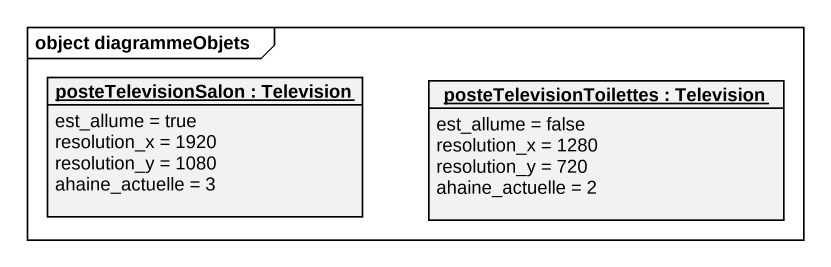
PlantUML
@startuml
mainframe object diagrammeObjets
hide circle
hide empty members
object "posteTelevisionSalon : Television" as posteTelevisionSalon {
  est_allume = true
  resolution_x = 1920
  resolution_y = 1080
  ahaine_actuelle = 3
}
object "posteTelevisionToilettes : Television" as posteTelevisionToilettes {
  est_allume = false
  resolution_x = 1280
  resolution_y = 720
  ahaine_actuelle = 2
}
@enduml
